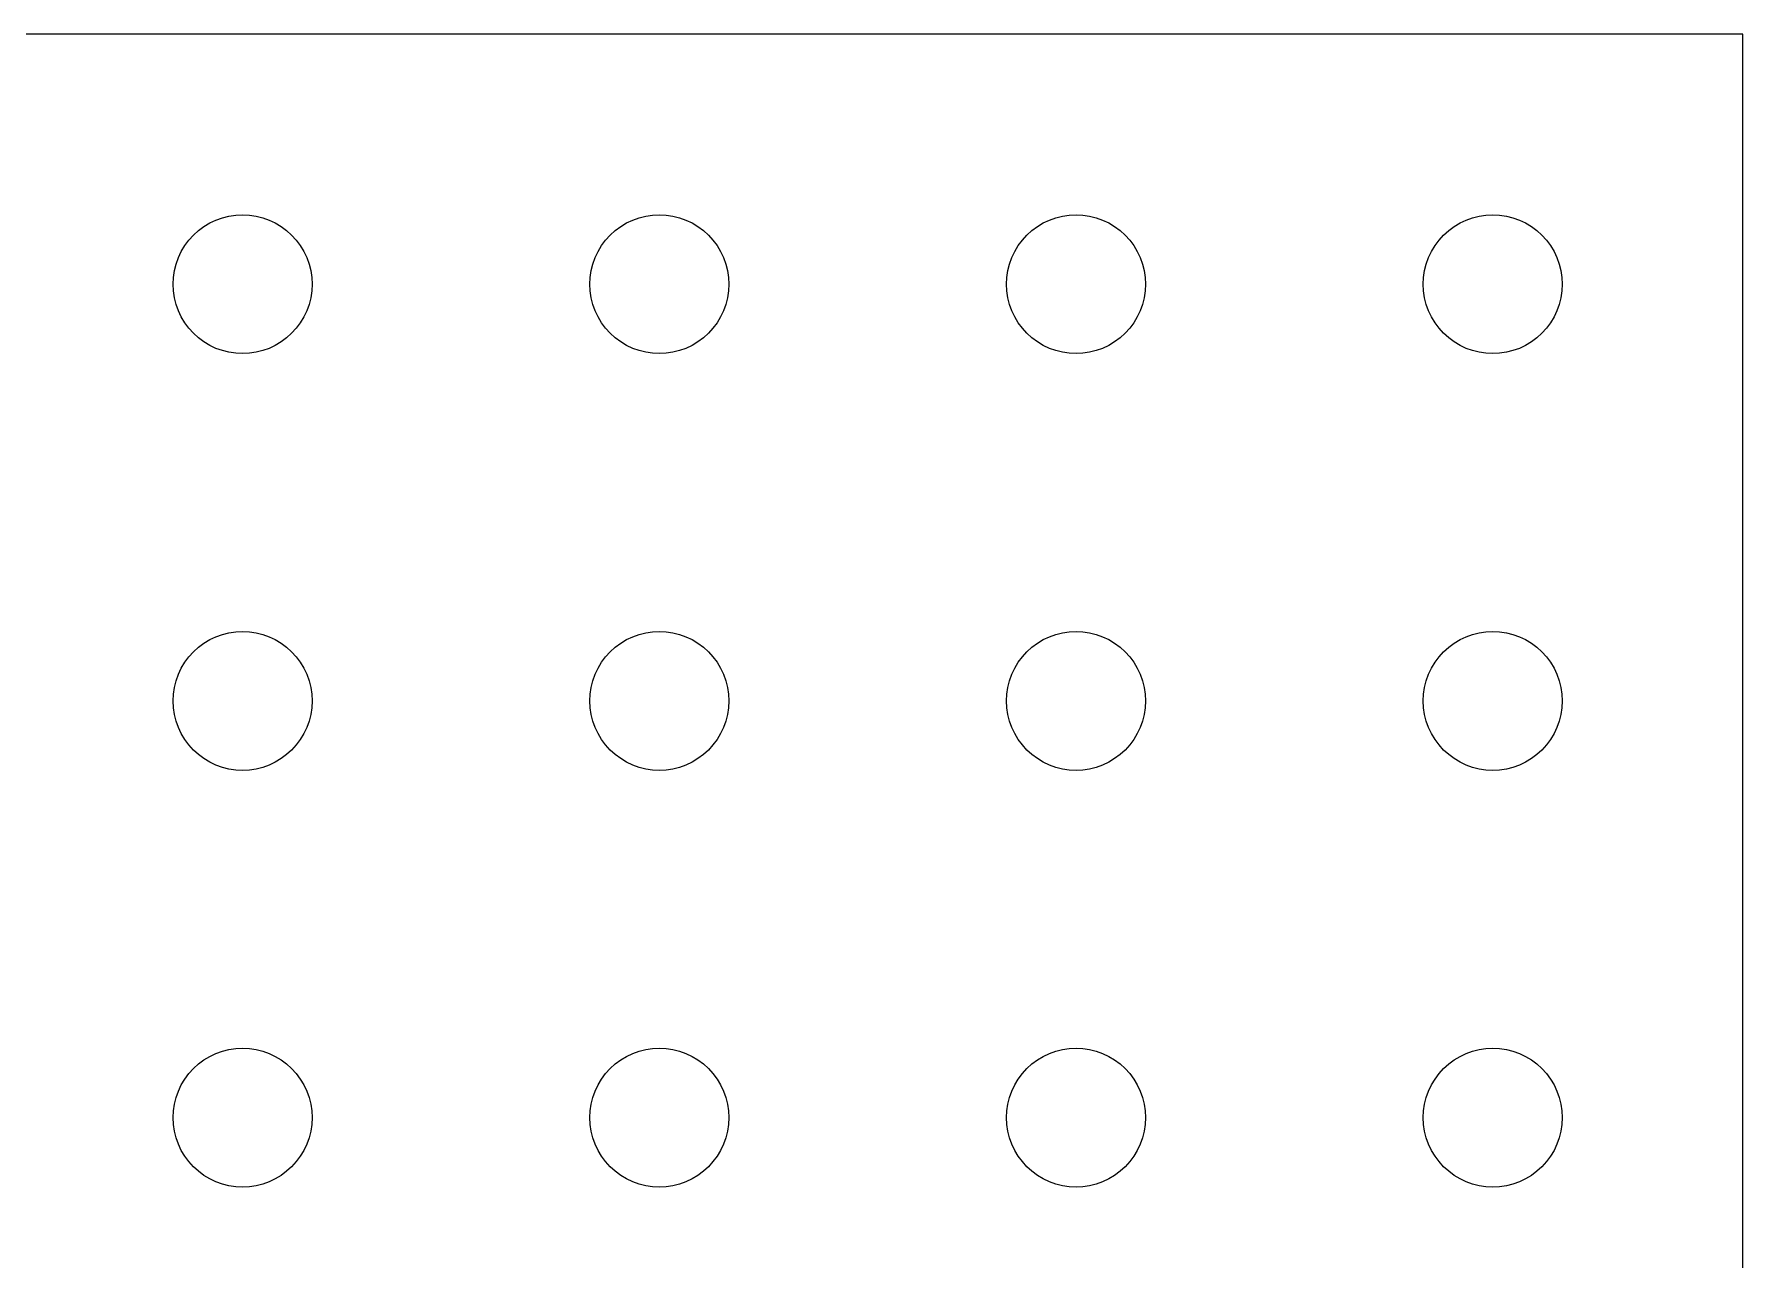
# Model space of a CAD drawing. Header units: metres. Extents: x -9 to 114, y -247 to 114.
# Drawn here: x 52.5 to 114, y 69.9 to 114 of the extents above; entities that cross this region are included whole.
import ezdxf

# ---------------------------------------------------------------- set-up
doc = ezdxf.new("R2010")
doc.units = ezdxf.units.M

msp = doc.modelspace()

# ---------------------------------------------------------------- linework, layer by layer
for p, q in [((114, 114), (-9, 114)), ((114, -9), (114, 114)), ((58.414, 106.933), (58.6111, 107.079)), ((58.6111, 107.079), (58.8215, 107.205)), ((58.8215, 107.205), (59.0433, 107.31)), ((59.0433, 107.31), (59.2743, 107.392)), ((59.2743, 107.392), (59.5123, 107.452)), ((59.5123, 107.452), (59.7549, 107.488)), ((59.7549, 107.488), (60, 107.5)), ((60, 107.5), (60.245, 107.488)), ((60.245, 107.488), (60.4877, 107.452)), ((60.4877, 107.452), (60.7257, 107.392)), ((60.7257, 107.392), (60.9567, 107.31)), ((60.9567, 107.31), (61.1785, 107.205)), ((61.1785, 107.205), (61.3889, 107.079)), ((61.3889, 107.079), (61.586, 106.933)), ((73.414, 106.933), (73.6111, 107.079)), ((73.6111, 107.079), (73.8215, 107.205)), ((73.8215, 107.205), (74.0433, 107.31)), ((74.0433, 107.31), (74.2743, 107.392)), ((74.2743, 107.392), (74.5123, 107.452)), ((74.5123, 107.452), (74.755, 107.488)), ((74.755, 107.488), (75, 107.5)), ((75, 107.5), (75.245, 107.488)), ((75.245, 107.488), (75.4877, 107.452)), ((75.4877, 107.452), (75.7257, 107.392)), ((75.7257, 107.392), (75.9567, 107.31)), ((75.9567, 107.31), (76.1785, 107.205)), ((76.1785, 107.205), (76.3889, 107.079)), ((76.3889, 107.079), (76.586, 106.933)), ((88.414, 106.933), (88.6111, 107.079)), ((88.6111, 107.079), (88.8215, 107.205)), ((88.8215, 107.205), (89.0433, 107.31)), ((89.0433, 107.31), (89.2743, 107.392)), ((89.2743, 107.392), (89.5123, 107.452)), ((89.5123, 107.452), (89.755, 107.488)), ((89.755, 107.488), (90, 107.5)), ((90, 107.5), (90.245, 107.488)), ((90.245, 107.488), (90.4877, 107.452)), ((90.4877, 107.452), (90.7257, 107.392)), ((90.7257, 107.392), (90.9567, 107.31)), ((90.9567, 107.31), (91.1785, 107.205)), ((91.1785, 107.205), (91.3889, 107.079)), ((91.3889, 107.079), (91.586, 106.933)), ((103.414, 106.933), (103.611, 107.079)), ((103.611, 107.079), (103.822, 107.205)), ((103.822, 107.205), (104.043, 107.31)), ((104.043, 107.31), (104.274, 107.392)), ((104.274, 107.392), (104.512, 107.452)), ((104.512, 107.452), (104.755, 107.488)), ((104.755, 107.488), (105, 107.5)), ((105, 107.5), (105.245, 107.488)), ((105.245, 107.488), (105.488, 107.452)), ((105.488, 107.452), (105.726, 107.392)), ((105.726, 107.392), (105.957, 107.31)), ((105.957, 107.31), (106.178, 107.205)), ((106.178, 107.205), (106.389, 107.079)), ((106.389, 107.079), (106.586, 106.933)), ((57.9213, 106.389), (58.0675, 106.586)), ((58.0675, 106.586), (58.2322, 106.768)), ((58.2322, 106.768), (58.414, 106.933)), ((61.586, 106.933), (61.7678, 106.768)), ((61.7678, 106.768), (61.9325, 106.586)), ((61.9325, 106.586), (62.0787, 106.389)), ((72.9213, 106.389), (73.0675, 106.586)), ((73.0675, 106.586), (73.2322, 106.768)), ((73.2322, 106.768), (73.414, 106.933)), ((76.586, 106.933), (76.7678, 106.768)), ((76.7678, 106.768), (76.9325, 106.586)), ((76.9325, 106.586), (77.0787, 106.389)), ((87.9213, 106.389), (88.0675, 106.586)), ((88.0675, 106.586), (88.2322, 106.768)), ((88.2322, 106.768), (88.414, 106.933)), ((91.586, 106.933), (91.7678, 106.768)), ((91.7678, 106.768), (91.9325, 106.586)), ((91.9325, 106.586), (92.0787, 106.389)), ((102.921, 106.389), (103.067, 106.586)), ((103.067, 106.586), (103.232, 106.768)), ((103.232, 106.768), (103.414, 106.933)), ((106.586, 106.933), (106.768, 106.768)), ((106.768, 106.768), (106.933, 106.586)), ((106.933, 106.586), (107.079, 106.389)), ((57.6077, 105.726), (57.6903, 105.957)), ((57.6903, 105.957), (57.7952, 106.178)), ((57.7952, 106.178), (57.9213, 106.389)), ((62.0787, 106.389), (62.2048, 106.178)), ((62.2048, 106.178), (62.3097, 105.957)), ((62.3097, 105.957), (62.3923, 105.726)), ((72.6077, 105.726), (72.6903, 105.957)), ((72.6903, 105.957), (72.7952, 106.178)), ((72.7952, 106.178), (72.9213, 106.389)), ((77.0787, 106.389), (77.2048, 106.178)), ((77.2048, 106.178), (77.3097, 105.957)), ((77.3097, 105.957), (77.3923, 105.726)), ((87.6077, 105.726), (87.6903, 105.957)), ((87.6903, 105.957), (87.7952, 106.178)), ((87.7952, 106.178), (87.9213, 106.389)), ((92.0787, 106.389), (92.2048, 106.178)), ((92.2048, 106.178), (92.3097, 105.957)), ((92.3097, 105.957), (92.3923, 105.726)), ((102.608, 105.726), (102.69, 105.957)), ((102.69, 105.957), (102.795, 106.178)), ((102.795, 106.178), (102.921, 106.389)), ((107.079, 106.389), (107.205, 106.178)), ((107.205, 106.178), (107.31, 105.957)), ((107.31, 105.957), (107.392, 105.726)), ((57.5, 105), (57.512, 105.245)), ((57.512, 105.245), (57.548, 105.488)), ((57.548, 105.488), (57.6077, 105.726)), ((62.3923, 105.726), (62.452, 105.488)), ((62.452, 105.488), (62.488, 105.245)), ((62.488, 105.245), (62.5, 105)), ((72.5, 105), (72.512, 105.245)), ((72.512, 105.245), (72.548, 105.488)), ((72.548, 105.488), (72.6077, 105.726)), ((77.3923, 105.726), (77.452, 105.488)), ((77.452, 105.488), (77.488, 105.245)), ((77.488, 105.245), (77.5, 105)), ((87.5, 105), (87.512, 105.245)), ((87.512, 105.245), (87.548, 105.488)), ((87.548, 105.488), (87.6077, 105.726)), ((92.3923, 105.726), (92.452, 105.488)), ((92.452, 105.488), (92.488, 105.245)), ((92.488, 105.245), (92.5, 105)), ((102.5, 105), (102.512, 105.245)), ((102.512, 105.245), (102.548, 105.488)), ((102.548, 105.488), (102.608, 105.726)), ((107.392, 105.726), (107.452, 105.488)), ((107.452, 105.488), (107.488, 105.245)), ((107.488, 105.245), (107.5, 105)), ((57.512, 104.755), (57.5, 105)), ((57.548, 104.512), (57.512, 104.755)), ((62.488, 104.755), (62.452, 104.512)), ((62.5, 105), (62.488, 104.755)), ((72.512, 104.755), (72.5, 105)), ((72.548, 104.512), (72.512, 104.755)), ((77.488, 104.755), (77.452, 104.512)), ((77.5, 105), (77.488, 104.755)), ((87.512, 104.755), (87.5, 105)), ((87.548, 104.512), (87.512, 104.755)), ((92.488, 104.755), (92.452, 104.512)), ((92.5, 105), (92.488, 104.755)), ((102.512, 104.755), (102.5, 105)), ((102.548, 104.512), (102.512, 104.755)), ((107.488, 104.755), (107.452, 104.512)), ((107.5, 105), (107.488, 104.755)), ((57.6077, 104.274), (57.548, 104.512)), ((57.6903, 104.043), (57.6077, 104.274)), ((57.7952, 103.822), (57.6903, 104.043)), ((62.3097, 104.043), (62.2048, 103.822)), ((62.3923, 104.274), (62.3097, 104.043)), ((62.452, 104.512), (62.3923, 104.274)), ((72.6077, 104.274), (72.548, 104.512)), ((72.6903, 104.043), (72.6077, 104.274)), ((72.7952, 103.822), (72.6903, 104.043)), ((77.3097, 104.043), (77.2048, 103.822)), ((77.3923, 104.274), (77.3097, 104.043)), ((77.452, 104.512), (77.3923, 104.274)), ((87.6077, 104.274), (87.548, 104.512)), ((87.6903, 104.043), (87.6077, 104.274)), ((87.7952, 103.822), (87.6903, 104.043)), ((92.3097, 104.043), (92.2048, 103.822)), ((92.3923, 104.274), (92.3097, 104.043)), ((92.452, 104.512), (92.3923, 104.274)), ((102.608, 104.274), (102.548, 104.512)), ((102.69, 104.043), (102.608, 104.274)), ((102.795, 103.822), (102.69, 104.043)), ((107.31, 104.043), (107.205, 103.822)), ((107.392, 104.274), (107.31, 104.043)), ((107.452, 104.512), (107.392, 104.274)), ((57.9213, 103.611), (57.7952, 103.822)), ((58.0675, 103.414), (57.9213, 103.611)), ((58.2322, 103.232), (58.0675, 103.414)), ((61.9325, 103.414), (61.7678, 103.232)), ((62.0787, 103.611), (61.9325, 103.414)), ((62.2048, 103.822), (62.0787, 103.611)), ((72.9213, 103.611), (72.7952, 103.822)), ((73.0675, 103.414), (72.9213, 103.611)), ((73.2322, 103.232), (73.0675, 103.414)), ((76.9325, 103.414), (76.7678, 103.232)), ((77.0787, 103.611), (76.9325, 103.414)), ((77.2048, 103.822), (77.0787, 103.611)), ((87.9213, 103.611), (87.7952, 103.822)), ((88.0675, 103.414), (87.9213, 103.611)), ((88.2322, 103.232), (88.0675, 103.414)), ((91.9325, 103.414), (91.7678, 103.232)), ((92.0787, 103.611), (91.9325, 103.414)), ((92.2048, 103.822), (92.0787, 103.611)), ((102.921, 103.611), (102.795, 103.822)), ((103.067, 103.414), (102.921, 103.611)), ((103.232, 103.232), (103.067, 103.414)), ((106.933, 103.414), (106.768, 103.232)), ((107.079, 103.611), (106.933, 103.414)), ((107.205, 103.822), (107.079, 103.611)), ((58.414, 103.067), (58.2322, 103.232)), ((58.6111, 102.921), (58.414, 103.067)), ((58.8215, 102.795), (58.6111, 102.921)), ((59.0433, 102.69), (58.8215, 102.795)), ((61.1785, 102.795), (60.9567, 102.69)), ((61.3889, 102.921), (61.1785, 102.795)), ((61.586, 103.067), (61.3889, 102.921)), ((61.7678, 103.232), (61.586, 103.067)), ((73.414, 103.067), (73.2322, 103.232)), ((73.6111, 102.921), (73.414, 103.067)), ((73.8215, 102.795), (73.6111, 102.921)), ((74.0433, 102.69), (73.8215, 102.795)), ((76.1785, 102.795), (75.9567, 102.69)), ((76.3889, 102.921), (76.1785, 102.795)), ((76.586, 103.067), (76.3889, 102.921)), ((76.7678, 103.232), (76.586, 103.067)), ((88.414, 103.067), (88.2322, 103.232)), ((88.6111, 102.921), (88.414, 103.067)), ((88.8215, 102.795), (88.6111, 102.921)), ((89.0433, 102.69), (88.8215, 102.795)), ((91.1785, 102.795), (90.9567, 102.69)), ((91.3889, 102.921), (91.1785, 102.795)), ((91.586, 103.067), (91.3889, 102.921)), ((91.7678, 103.232), (91.586, 103.067)), ((103.414, 103.067), (103.232, 103.232)), ((103.611, 102.921), (103.414, 103.067)), ((103.822, 102.795), (103.611, 102.921)), ((104.043, 102.69), (103.822, 102.795)), ((106.178, 102.795), (105.957, 102.69)), ((106.389, 102.921), (106.178, 102.795)), ((106.586, 103.067), (106.389, 102.921)), ((106.768, 103.232), (106.586, 103.067)), ((59.2743, 102.608), (59.0433, 102.69)), ((59.5123, 102.548), (59.2743, 102.608)), ((59.7549, 102.512), (59.5123, 102.548)), ((60, 102.5), (59.7549, 102.512)), ((60.245, 102.512), (60, 102.5)), ((60.4877, 102.548), (60.245, 102.512)), ((60.7257, 102.608), (60.4877, 102.548)), ((60.9567, 102.69), (60.7257, 102.608)), ((74.2743, 102.608), (74.0433, 102.69)), ((74.5123, 102.548), (74.2743, 102.608)), ((74.755, 102.512), (74.5123, 102.548)), ((75, 102.5), (74.755, 102.512)), ((75.245, 102.512), (75, 102.5)), ((75.4877, 102.548), (75.245, 102.512)), ((75.7257, 102.608), (75.4877, 102.548)), ((75.9567, 102.69), (75.7257, 102.608)), ((89.2743, 102.608), (89.0433, 102.69)), ((89.5123, 102.548), (89.2743, 102.608)), ((89.755, 102.512), (89.5123, 102.548)), ((90, 102.5), (89.755, 102.512)), ((90.245, 102.512), (90, 102.5)), ((90.4877, 102.548), (90.245, 102.512)), ((90.7257, 102.608), (90.4877, 102.548)), ((90.9567, 102.69), (90.7257, 102.608)), ((104.274, 102.608), (104.043, 102.69)), ((104.512, 102.548), (104.274, 102.608)), ((104.755, 102.512), (104.512, 102.548)), ((105, 102.5), (104.755, 102.512)), ((105.245, 102.512), (105, 102.5)), ((105.488, 102.548), (105.245, 102.512)), ((105.726, 102.608), (105.488, 102.548)), ((105.957, 102.69), (105.726, 102.608)), ((58.8215, 92.2048), (59.0433, 92.3097)), ((59.0433, 92.3097), (59.2743, 92.3923)), ((59.2743, 92.3923), (59.5123, 92.452)), ((59.5123, 92.452), (59.7549, 92.488)), ((59.7549, 92.488), (60, 92.5)), ((60, 92.5), (60.245, 92.488)), ((60.245, 92.488), (60.4877, 92.452)), ((60.4877, 92.452), (60.7257, 92.3923)), ((60.7257, 92.3923), (60.9567, 92.3097)), ((60.9567, 92.3097), (61.1785, 92.2048)), ((73.8215, 92.2048), (74.0433, 92.3097)), ((74.0433, 92.3097), (74.2743, 92.3923)), ((74.2743, 92.3923), (74.5123, 92.452)), ((74.5123, 92.452), (74.755, 92.488)), ((74.755, 92.488), (75, 92.5)), ((75, 92.5), (75.245, 92.488)), ((75.245, 92.488), (75.4877, 92.452)), ((75.4877, 92.452), (75.7257, 92.3923)), ((75.7257, 92.3923), (75.9567, 92.3097)), ((75.9567, 92.3097), (76.1785, 92.2048)), ((88.8215, 92.2048), (89.0433, 92.3097)), ((89.0433, 92.3097), (89.2743, 92.3923)), ((89.2743, 92.3923), (89.5123, 92.452)), ((89.5123, 92.452), (89.755, 92.488)), ((89.755, 92.488), (90, 92.5)), ((90, 92.5), (90.245, 92.488)), ((90.245, 92.488), (90.4877, 92.452)), ((90.4877, 92.452), (90.7257, 92.3923)), ((90.7257, 92.3923), (90.9567, 92.3097)), ((90.9567, 92.3097), (91.1785, 92.2048)), ((103.822, 92.2048), (104.043, 92.3097)), ((104.043, 92.3097), (104.274, 92.3923)), ((104.274, 92.3923), (104.512, 92.452)), ((104.512, 92.452), (104.755, 92.488)), ((104.755, 92.488), (105, 92.5)), ((105, 92.5), (105.245, 92.488)), ((105.245, 92.488), (105.488, 92.452)), ((105.488, 92.452), (105.726, 92.3923)), ((105.726, 92.3923), (105.957, 92.3097)), ((105.957, 92.3097), (106.178, 92.2048)), ((58.0675, 91.586), (58.2322, 91.7678)), ((58.2322, 91.7678), (58.414, 91.9325)), ((58.414, 91.9325), (58.6111, 92.0787)), ((58.6111, 92.0787), (58.8215, 92.2048)), ((61.1785, 92.2048), (61.3889, 92.0787)), ((61.3889, 92.0787), (61.586, 91.9325)), ((61.586, 91.9325), (61.7678, 91.7678)), ((61.7678, 91.7678), (61.9325, 91.586)), ((73.0675, 91.586), (73.2322, 91.7678)), ((73.2322, 91.7678), (73.414, 91.9325)), ((73.414, 91.9325), (73.6111, 92.0787)), ((73.6111, 92.0787), (73.8215, 92.2048)), ((76.1785, 92.2048), (76.3889, 92.0787)), ((76.3889, 92.0787), (76.586, 91.9325)), ((76.586, 91.9325), (76.7678, 91.7678)), ((76.7678, 91.7678), (76.9325, 91.586)), ((88.0675, 91.586), (88.2322, 91.7678)), ((88.2322, 91.7678), (88.414, 91.9325)), ((88.414, 91.9325), (88.6111, 92.0787)), ((88.6111, 92.0787), (88.8215, 92.2048)), ((91.1785, 92.2048), (91.3889, 92.0787)), ((91.3889, 92.0787), (91.586, 91.9325)), ((91.586, 91.9325), (91.7678, 91.7678)), ((91.7678, 91.7678), (91.9325, 91.586)), ((103.067, 91.586), (103.232, 91.7678)), ((103.232, 91.7678), (103.414, 91.9325)), ((103.414, 91.9325), (103.611, 92.0787)), ((103.611, 92.0787), (103.822, 92.2048)), ((106.178, 92.2048), (106.389, 92.0787)), ((106.389, 92.0787), (106.586, 91.9325)), ((106.586, 91.9325), (106.768, 91.7678)), ((106.768, 91.7678), (106.933, 91.586)), ((57.6903, 90.9567), (57.7952, 91.1785)), ((57.7952, 91.1785), (57.9213, 91.3889)), ((57.9213, 91.3889), (58.0675, 91.586)), ((61.9325, 91.586), (62.0787, 91.3889)), ((62.0787, 91.3889), (62.2048, 91.1785)), ((62.2048, 91.1785), (62.3097, 90.9567)), ((72.6903, 90.9567), (72.7952, 91.1785)), ((72.7952, 91.1785), (72.9213, 91.3889)), ((72.9213, 91.3889), (73.0675, 91.586)), ((76.9325, 91.586), (77.0787, 91.3889)), ((77.0787, 91.3889), (77.2048, 91.1785)), ((77.2048, 91.1785), (77.3097, 90.9567)), ((87.6903, 90.9567), (87.7952, 91.1785)), ((87.7952, 91.1785), (87.9213, 91.3889)), ((87.9213, 91.3889), (88.0675, 91.586)), ((91.9325, 91.586), (92.0787, 91.3889)), ((92.0787, 91.3889), (92.2048, 91.1785)), ((92.2048, 91.1785), (92.3097, 90.9567)), ((102.69, 90.9567), (102.795, 91.1785)), ((102.795, 91.1785), (102.921, 91.3889)), ((102.921, 91.3889), (103.067, 91.586)), ((106.933, 91.586), (107.079, 91.3889)), ((107.079, 91.3889), (107.205, 91.1785)), ((107.205, 91.1785), (107.31, 90.9567)), ((57.512, 90.245), (57.548, 90.4877)), ((57.548, 90.4877), (57.6077, 90.7257)), ((57.6077, 90.7257), (57.6903, 90.9567)), ((62.3097, 90.9567), (62.3923, 90.7257)), ((62.3923, 90.7257), (62.452, 90.4877)), ((62.452, 90.4877), (62.488, 90.245)), ((72.512, 90.245), (72.548, 90.4877)), ((72.548, 90.4877), (72.6077, 90.7257)), ((72.6077, 90.7257), (72.6903, 90.9567)), ((77.3097, 90.9567), (77.3923, 90.7257)), ((77.3923, 90.7257), (77.452, 90.4877)), ((77.452, 90.4877), (77.488, 90.245)), ((87.512, 90.245), (87.548, 90.4877)), ((87.548, 90.4877), (87.6077, 90.7257)), ((87.6077, 90.7257), (87.6903, 90.9567)), ((92.3097, 90.9567), (92.3923, 90.7257)), ((92.3923, 90.7257), (92.452, 90.4877)), ((92.452, 90.4877), (92.488, 90.245)), ((102.512, 90.245), (102.548, 90.4877)), ((102.548, 90.4877), (102.608, 90.7257)), ((102.608, 90.7257), (102.69, 90.9567)), ((107.31, 90.9567), (107.392, 90.7257)), ((107.392, 90.7257), (107.452, 90.4877)), ((107.452, 90.4877), (107.488, 90.245)), ((57.5, 90), (57.512, 90.245)), ((57.512, 89.755), (57.5, 90)), ((62.488, 90.245), (62.5, 90)), ((62.5, 90), (62.488, 89.755)), ((72.5, 90), (72.512, 90.245)), ((72.512, 89.755), (72.5, 90)), ((77.488, 90.245), (77.5, 90)), ((77.5, 90), (77.488, 89.755)), ((87.5, 90), (87.512, 90.245)), ((87.512, 89.755), (87.5, 90)), ((92.488, 90.245), (92.5, 90)), ((92.5, 90), (92.488, 89.755)), ((102.5, 90), (102.512, 90.245)), ((102.512, 89.755), (102.5, 90)), ((107.488, 90.245), (107.5, 90)), ((107.5, 90), (107.488, 89.755)), ((57.548, 89.5123), (57.512, 89.755)), ((57.6077, 89.2743), (57.548, 89.5123)), ((57.6903, 89.0433), (57.6077, 89.2743)), ((62.3923, 89.2743), (62.3097, 89.0433)), ((62.452, 89.5123), (62.3923, 89.2743)), ((62.488, 89.755), (62.452, 89.5123)), ((72.548, 89.5123), (72.512, 89.755)), ((72.6077, 89.2743), (72.548, 89.5123)), ((72.6903, 89.0433), (72.6077, 89.2743)), ((77.3923, 89.2743), (77.3097, 89.0433)), ((77.452, 89.5123), (77.3923, 89.2743)), ((77.488, 89.755), (77.452, 89.5123)), ((87.548, 89.5123), (87.512, 89.755)), ((87.6077, 89.2743), (87.548, 89.5123)), ((87.6903, 89.0433), (87.6077, 89.2743)), ((92.3923, 89.2743), (92.3097, 89.0433)), ((92.452, 89.5123), (92.3923, 89.2743)), ((92.488, 89.755), (92.452, 89.5123)), ((102.548, 89.5123), (102.512, 89.755)), ((102.608, 89.2743), (102.548, 89.5123)), ((102.69, 89.0433), (102.608, 89.2743)), ((107.392, 89.2743), (107.31, 89.0433)), ((107.452, 89.5123), (107.392, 89.2743)), ((107.488, 89.755), (107.452, 89.5123)), ((57.7952, 88.8215), (57.6903, 89.0433)), ((57.9213, 88.6111), (57.7952, 88.8215)), ((58.0675, 88.414), (57.9213, 88.6111)), ((62.0787, 88.6111), (61.9325, 88.414)), ((62.2048, 88.8215), (62.0787, 88.6111)), ((62.3097, 89.0433), (62.2048, 88.8215)), ((72.7952, 88.8215), (72.6903, 89.0433)), ((72.9213, 88.6111), (72.7952, 88.8215)), ((73.0675, 88.414), (72.9213, 88.6111)), ((77.0787, 88.6111), (76.9325, 88.414)), ((77.2048, 88.8215), (77.0787, 88.6111)), ((77.3097, 89.0433), (77.2048, 88.8215)), ((87.7952, 88.8215), (87.6903, 89.0433)), ((87.9213, 88.6111), (87.7952, 88.8215)), ((88.0675, 88.414), (87.9213, 88.6111)), ((92.0787, 88.6111), (91.9325, 88.414)), ((92.2048, 88.8215), (92.0787, 88.6111)), ((92.3097, 89.0433), (92.2048, 88.8215)), ((102.795, 88.8215), (102.69, 89.0433)), ((102.921, 88.6111), (102.795, 88.8215)), ((103.067, 88.414), (102.921, 88.6111)), ((107.079, 88.6111), (106.933, 88.414)), ((107.205, 88.8215), (107.079, 88.6111)), ((107.31, 89.0433), (107.205, 88.8215)), ((58.2322, 88.2322), (58.0675, 88.414)), ((58.414, 88.0675), (58.2322, 88.2322)), ((58.6111, 87.9213), (58.414, 88.0675)), ((61.586, 88.0675), (61.3889, 87.9213)), ((61.7678, 88.2322), (61.586, 88.0675)), ((61.9325, 88.414), (61.7678, 88.2322)), ((73.2322, 88.2322), (73.0675, 88.414)), ((73.414, 88.0675), (73.2322, 88.2322)), ((73.6111, 87.9213), (73.414, 88.0675)), ((76.586, 88.0675), (76.3889, 87.9213)), ((76.7678, 88.2322), (76.586, 88.0675)), ((76.9325, 88.414), (76.7678, 88.2322)), ((88.2322, 88.2322), (88.0675, 88.414)), ((88.414, 88.0675), (88.2322, 88.2322)), ((88.6111, 87.9213), (88.414, 88.0675)), ((91.586, 88.0675), (91.3889, 87.9213)), ((91.7678, 88.2322), (91.586, 88.0675)), ((91.9325, 88.414), (91.7678, 88.2322)), ((103.232, 88.2322), (103.067, 88.414)), ((103.414, 88.0675), (103.232, 88.2322)), ((103.611, 87.9213), (103.414, 88.0675)), ((106.586, 88.0675), (106.389, 87.9213)), ((106.768, 88.2322), (106.586, 88.0675)), ((106.933, 88.414), (106.768, 88.2322)), ((58.8215, 87.7952), (58.6111, 87.9213)), ((59.0433, 87.6903), (58.8215, 87.7952)), ((59.2743, 87.6077), (59.0433, 87.6903)), ((59.5123, 87.548), (59.2743, 87.6077)), ((59.7549, 87.512), (59.5123, 87.548)), ((60, 87.5), (59.7549, 87.512)), ((60.245, 87.512), (60, 87.5)), ((60.4877, 87.548), (60.245, 87.512)), ((60.7257, 87.6077), (60.4877, 87.548)), ((60.9567, 87.6903), (60.7257, 87.6077)), ((61.1785, 87.7952), (60.9567, 87.6903)), ((61.3889, 87.9213), (61.1785, 87.7952)), ((73.8215, 87.7952), (73.6111, 87.9213)), ((74.0433, 87.6903), (73.8215, 87.7952)), ((74.2743, 87.6077), (74.0433, 87.6903)), ((74.5123, 87.548), (74.2743, 87.6077)), ((74.755, 87.512), (74.5123, 87.548)), ((75, 87.5), (74.755, 87.512)), ((75.245, 87.512), (75, 87.5)), ((75.4877, 87.548), (75.245, 87.512)), ((75.7257, 87.6077), (75.4877, 87.548)), ((75.9567, 87.6903), (75.7257, 87.6077)), ((76.1785, 87.7952), (75.9567, 87.6903)), ((76.3889, 87.9213), (76.1785, 87.7952)), ((88.8215, 87.7952), (88.6111, 87.9213)), ((89.0433, 87.6903), (88.8215, 87.7952)), ((89.2743, 87.6077), (89.0433, 87.6903)), ((89.5123, 87.548), (89.2743, 87.6077)), ((89.755, 87.512), (89.5123, 87.548)), ((90, 87.5), (89.755, 87.512)), ((90.245, 87.512), (90, 87.5)), ((90.4877, 87.548), (90.245, 87.512)), ((90.7257, 87.6077), (90.4877, 87.548)), ((90.9567, 87.6903), (90.7257, 87.6077)), ((91.1785, 87.7952), (90.9567, 87.6903)), ((91.3889, 87.9213), (91.1785, 87.7952)), ((103.822, 87.7952), (103.611, 87.9213)), ((104.043, 87.6903), (103.822, 87.7952)), ((104.274, 87.6077), (104.043, 87.6903)), ((104.512, 87.548), (104.274, 87.6077)), ((104.755, 87.512), (104.512, 87.548)), ((105, 87.5), (104.755, 87.512)), ((105.245, 87.512), (105, 87.5)), ((105.488, 87.548), (105.245, 87.512)), ((105.726, 87.6077), (105.488, 87.548)), ((105.957, 87.6903), (105.726, 87.6077)), ((106.178, 87.7952), (105.957, 87.6903)), ((106.389, 87.9213), (106.178, 87.7952)), ((59.7549, 77.488), (60, 77.5)), ((60, 77.5), (60.245, 77.488)), ((74.755, 77.488), (75, 77.5)), ((75, 77.5), (75.245, 77.488)), ((89.755, 77.488), (90, 77.5)), ((90, 77.5), (90.245, 77.488)), ((104.755, 77.488), (105, 77.5)), ((105, 77.5), (105.245, 77.488)), ((58.2322, 76.7678), (58.414, 76.9325)), ((58.414, 76.9325), (58.6111, 77.0787)), ((58.6111, 77.0787), (58.8215, 77.2048)), ((58.8215, 77.2048), (59.0433, 77.3097)), ((59.0433, 77.3097), (59.2743, 77.3923)), ((59.2743, 77.3923), (59.5123, 77.452)), ((59.5123, 77.452), (59.7549, 77.488)), ((60.245, 77.488), (60.4877, 77.452)), ((60.4877, 77.452), (60.7257, 77.3923)), ((60.7257, 77.3923), (60.9567, 77.3097)), ((60.9567, 77.3097), (61.1785, 77.2048)), ((61.1785, 77.2048), (61.3889, 77.0787)), ((61.3889, 77.0787), (61.586, 76.9325)), ((61.586, 76.9325), (61.7678, 76.7678)), ((73.2322, 76.7678), (73.414, 76.9325)), ((73.414, 76.9325), (73.6111, 77.0787)), ((73.6111, 77.0787), (73.8215, 77.2048)), ((73.8215, 77.2048), (74.0433, 77.3097)), ((74.0433, 77.3097), (74.2743, 77.3923)), ((74.2743, 77.3923), (74.5123, 77.452)), ((74.5123, 77.452), (74.755, 77.488)), ((75.245, 77.488), (75.4877, 77.452)), ((75.4877, 77.452), (75.7257, 77.3923)), ((75.7257, 77.3923), (75.9567, 77.3097)), ((75.9567, 77.3097), (76.1785, 77.2048)), ((76.1785, 77.2048), (76.3889, 77.0787)), ((76.3889, 77.0787), (76.586, 76.9325)), ((76.586, 76.9325), (76.7678, 76.7678)), ((88.2322, 76.7678), (88.414, 76.9325)), ((88.414, 76.9325), (88.6111, 77.0787)), ((88.6111, 77.0787), (88.8215, 77.2048)), ((88.8215, 77.2048), (89.0433, 77.3097)), ((89.0433, 77.3097), (89.2743, 77.3923)), ((89.2743, 77.3923), (89.5123, 77.452)), ((89.5123, 77.452), (89.755, 77.488)), ((90.245, 77.488), (90.4877, 77.452)), ((90.4877, 77.452), (90.7257, 77.3923)), ((90.7257, 77.3923), (90.9567, 77.3097)), ((90.9567, 77.3097), (91.1785, 77.2048)), ((91.1785, 77.2048), (91.3889, 77.0787)), ((91.3889, 77.0787), (91.586, 76.9325)), ((91.586, 76.9325), (91.7678, 76.7678)), ((103.232, 76.7678), (103.414, 76.9325)), ((103.414, 76.9325), (103.611, 77.0787)), ((103.611, 77.0787), (103.822, 77.2048)), ((103.822, 77.2048), (104.043, 77.3097)), ((104.043, 77.3097), (104.274, 77.3923)), ((104.274, 77.3923), (104.512, 77.452)), ((104.512, 77.452), (104.755, 77.488)), ((105.245, 77.488), (105.488, 77.452)), ((105.488, 77.452), (105.726, 77.3923)), ((105.726, 77.3923), (105.957, 77.3097)), ((105.957, 77.3097), (106.178, 77.2048)), ((106.178, 77.2048), (106.389, 77.0787)), ((106.389, 77.0787), (106.586, 76.9325)), ((106.586, 76.9325), (106.768, 76.7678)), ((57.7952, 76.1785), (57.9213, 76.3889)), ((57.9213, 76.3889), (58.0675, 76.586)), ((58.0675, 76.586), (58.2322, 76.7678)), ((61.7678, 76.7678), (61.9325, 76.586)), ((61.9325, 76.586), (62.0787, 76.3889)), ((62.0787, 76.3889), (62.2048, 76.1785)), ((72.7952, 76.1785), (72.9213, 76.3889)), ((72.9213, 76.3889), (73.0675, 76.586)), ((73.0675, 76.586), (73.2322, 76.7678)), ((76.7678, 76.7678), (76.9325, 76.586)), ((76.9325, 76.586), (77.0787, 76.3889)), ((77.0787, 76.3889), (77.2048, 76.1785)), ((87.7952, 76.1785), (87.9213, 76.3889)), ((87.9213, 76.3889), (88.0675, 76.586)), ((88.0675, 76.586), (88.2322, 76.7678)), ((91.7678, 76.7678), (91.9325, 76.586)), ((91.9325, 76.586), (92.0787, 76.3889)), ((92.0787, 76.3889), (92.2048, 76.1785)), ((102.795, 76.1785), (102.921, 76.3889)), ((102.921, 76.3889), (103.067, 76.586)), ((103.067, 76.586), (103.232, 76.7678)), ((106.768, 76.7678), (106.933, 76.586)), ((106.933, 76.586), (107.079, 76.3889)), ((107.079, 76.3889), (107.205, 76.1785)), ((57.548, 75.4877), (57.6077, 75.7257)), ((57.6077, 75.7257), (57.6903, 75.9567)), ((57.6903, 75.9567), (57.7952, 76.1785)), ((62.2048, 76.1785), (62.3097, 75.9567)), ((62.3097, 75.9567), (62.3923, 75.7257)), ((62.3923, 75.7257), (62.452, 75.4877)), ((72.548, 75.4877), (72.6077, 75.7257)), ((72.6077, 75.7257), (72.6903, 75.9567)), ((72.6903, 75.9567), (72.7952, 76.1785)), ((77.2048, 76.1785), (77.3097, 75.9567)), ((77.3097, 75.9567), (77.3923, 75.7257)), ((77.3923, 75.7257), (77.452, 75.4877)), ((87.548, 75.4877), (87.6077, 75.7257)), ((87.6077, 75.7257), (87.6903, 75.9567)), ((87.6903, 75.9567), (87.7952, 76.1785)), ((92.2048, 76.1785), (92.3097, 75.9567)), ((92.3097, 75.9567), (92.3923, 75.7257)), ((92.3923, 75.7257), (92.452, 75.4877)), ((102.548, 75.4877), (102.608, 75.7257)), ((102.608, 75.7257), (102.69, 75.9567)), ((102.69, 75.9567), (102.795, 76.1785)), ((107.205, 76.1785), (107.31, 75.9567)), ((107.31, 75.9567), (107.392, 75.7257)), ((107.392, 75.7257), (107.452, 75.4877)), ((57.5, 75), (57.512, 75.245)), ((57.512, 75.245), (57.548, 75.4877)), ((62.452, 75.4877), (62.488, 75.245)), ((62.488, 75.245), (62.5, 75)), ((72.5, 75), (72.512, 75.245)), ((72.512, 75.245), (72.548, 75.4877)), ((77.452, 75.4877), (77.488, 75.245)), ((77.488, 75.245), (77.5, 75)), ((87.5, 75), (87.512, 75.245)), ((87.512, 75.245), (87.548, 75.4877)), ((92.452, 75.4877), (92.488, 75.245)), ((92.488, 75.245), (92.5, 75)), ((102.5, 75), (102.512, 75.245)), ((102.512, 75.245), (102.548, 75.4877)), ((107.452, 75.4877), (107.488, 75.245)), ((107.488, 75.245), (107.5, 75)), ((57.512, 74.755), (57.5, 75)), ((57.548, 74.5123), (57.512, 74.755)), ((57.6077, 74.2743), (57.548, 74.5123)), ((62.452, 74.5123), (62.3923, 74.2743)), ((62.488, 74.755), (62.452, 74.5123)), ((62.5, 75), (62.488, 74.755)), ((72.512, 74.755), (72.5, 75)), ((72.548, 74.5123), (72.512, 74.755)), ((72.6077, 74.2743), (72.548, 74.5123)), ((77.452, 74.5123), (77.3923, 74.2743)), ((77.488, 74.755), (77.452, 74.5123)), ((77.5, 75), (77.488, 74.755)), ((87.512, 74.755), (87.5, 75)), ((87.548, 74.5123), (87.512, 74.755)), ((87.6077, 74.2743), (87.548, 74.5123)), ((92.452, 74.5123), (92.3923, 74.2743)), ((92.488, 74.755), (92.452, 74.5123)), ((92.5, 75), (92.488, 74.755)), ((102.512, 74.755), (102.5, 75)), ((102.548, 74.5123), (102.512, 74.755)), ((102.608, 74.2743), (102.548, 74.5123)), ((107.452, 74.5123), (107.392, 74.2743)), ((107.488, 74.755), (107.452, 74.5123)), ((107.5, 75), (107.488, 74.755)), ((57.6903, 74.0433), (57.6077, 74.2743)), ((57.7952, 73.8215), (57.6903, 74.0433)), ((57.9213, 73.6111), (57.7952, 73.8215)), ((62.2048, 73.8215), (62.0787, 73.6111)), ((62.3097, 74.0433), (62.2048, 73.8215)), ((62.3923, 74.2743), (62.3097, 74.0433)), ((72.6903, 74.0433), (72.6077, 74.2743)), ((72.7952, 73.8215), (72.6903, 74.0433)), ((72.9213, 73.6111), (72.7952, 73.8215)), ((77.2048, 73.8215), (77.0787, 73.6111)), ((77.3097, 74.0433), (77.2048, 73.8215)), ((77.3923, 74.2743), (77.3097, 74.0433)), ((87.6903, 74.0433), (87.6077, 74.2743)), ((87.7952, 73.8215), (87.6903, 74.0433)), ((87.9213, 73.6111), (87.7952, 73.8215)), ((92.2048, 73.8215), (92.0787, 73.6111)), ((92.3097, 74.0433), (92.2048, 73.8215)), ((92.3923, 74.2743), (92.3097, 74.0433)), ((102.69, 74.0433), (102.608, 74.2743)), ((102.795, 73.8215), (102.69, 74.0433)), ((102.921, 73.6111), (102.795, 73.8215)), ((107.205, 73.8215), (107.079, 73.6111)), ((107.31, 74.0433), (107.205, 73.8215)), ((107.392, 74.2743), (107.31, 74.0433)), ((58.0675, 73.414), (57.9213, 73.6111)), ((58.2322, 73.2322), (58.0675, 73.414)), ((58.414, 73.0675), (58.2322, 73.2322)), ((61.7678, 73.2322), (61.586, 73.0675)), ((61.9325, 73.414), (61.7678, 73.2322)), ((62.0787, 73.6111), (61.9325, 73.414)), ((73.0675, 73.414), (72.9213, 73.6111)), ((73.2322, 73.2322), (73.0675, 73.414)), ((73.414, 73.0675), (73.2322, 73.2322)), ((76.7678, 73.2322), (76.586, 73.0675)), ((76.9325, 73.414), (76.7678, 73.2322)), ((77.0787, 73.6111), (76.9325, 73.414)), ((88.0675, 73.414), (87.9213, 73.6111)), ((88.2322, 73.2322), (88.0675, 73.414)), ((88.414, 73.0675), (88.2322, 73.2322)), ((91.7678, 73.2322), (91.586, 73.0675)), ((91.9325, 73.414), (91.7678, 73.2322)), ((92.0787, 73.6111), (91.9325, 73.414)), ((103.067, 73.414), (102.921, 73.6111)), ((103.232, 73.2322), (103.067, 73.414)), ((103.414, 73.0675), (103.232, 73.2322)), ((106.768, 73.2322), (106.586, 73.0675)), ((106.933, 73.414), (106.768, 73.2322)), ((107.079, 73.6111), (106.933, 73.414)), ((58.6111, 72.9213), (58.414, 73.0675)), ((58.8215, 72.7952), (58.6111, 72.9213)), ((59.0433, 72.6903), (58.8215, 72.7952)), ((59.2743, 72.6077), (59.0433, 72.6903)), ((59.5123, 72.548), (59.2743, 72.6077)), ((60.7257, 72.6077), (60.4877, 72.548)), ((60.9567, 72.6903), (60.7257, 72.6077)), ((61.1785, 72.7952), (60.9567, 72.6903)), ((61.3889, 72.9213), (61.1785, 72.7952)), ((61.586, 73.0675), (61.3889, 72.9213)), ((73.6111, 72.9213), (73.414, 73.0675)), ((73.8215, 72.7952), (73.6111, 72.9213)), ((74.0433, 72.6903), (73.8215, 72.7952)), ((74.2743, 72.6077), (74.0433, 72.6903)), ((74.5123, 72.548), (74.2743, 72.6077)), ((75.7257, 72.6077), (75.4877, 72.548)), ((75.9567, 72.6903), (75.7257, 72.6077)), ((76.1785, 72.7952), (75.9567, 72.6903)), ((76.3889, 72.9213), (76.1785, 72.7952)), ((76.586, 73.0675), (76.3889, 72.9213)), ((88.6111, 72.9213), (88.414, 73.0675)), ((88.8215, 72.7952), (88.6111, 72.9213)), ((89.0433, 72.6903), (88.8215, 72.7952)), ((89.2743, 72.6077), (89.0433, 72.6903)), ((89.5123, 72.548), (89.2743, 72.6077)), ((90.7257, 72.6077), (90.4877, 72.548)), ((90.9567, 72.6903), (90.7257, 72.6077)), ((91.1785, 72.7952), (90.9567, 72.6903)), ((91.3889, 72.9213), (91.1785, 72.7952)), ((91.586, 73.0675), (91.3889, 72.9213)), ((103.611, 72.9213), (103.414, 73.0675)), ((103.822, 72.7952), (103.611, 72.9213)), ((104.043, 72.6903), (103.822, 72.7952)), ((104.274, 72.6077), (104.043, 72.6903)), ((104.512, 72.548), (104.274, 72.6077)), ((105.726, 72.6077), (105.488, 72.548)), ((105.957, 72.6903), (105.726, 72.6077)), ((106.178, 72.7952), (105.957, 72.6903)), ((106.389, 72.9213), (106.178, 72.7952)), ((106.586, 73.0675), (106.389, 72.9213)), ((59.7549, 72.512), (59.5123, 72.548)), ((60, 72.5), (59.7549, 72.512)), ((60.245, 72.512), (60, 72.5)), ((60.4877, 72.548), (60.245, 72.512)), ((74.755, 72.512), (74.5123, 72.548)), ((75, 72.5), (74.755, 72.512)), ((75.245, 72.512), (75, 72.5)), ((75.4877, 72.548), (75.245, 72.512)), ((89.755, 72.512), (89.5123, 72.548)), ((90, 72.5), (89.755, 72.512)), ((90.245, 72.512), (90, 72.5)), ((90.4877, 72.548), (90.245, 72.512)), ((104.755, 72.512), (104.512, 72.548)), ((105, 72.5), (104.755, 72.512)), ((105.245, 72.512), (105, 72.5)), ((105.488, 72.548), (105.245, 72.512))]:
    msp.add_line(p, q)

doc.saveas('drawing.dxf')
